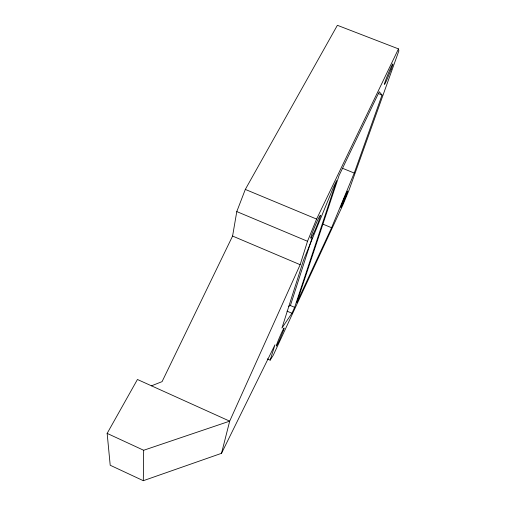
<?xml version="1.0" encoding="UTF-8"?>
<svg xmlns="http://www.w3.org/2000/svg" width="506" height="506" viewBox="0 0 506 506"><rect width="100%" height="100%" fill="white"/><g stroke="black" fill="none" stroke-linecap="round" stroke-linejoin="round"><path stroke-width="0.76" d="M143.312 480.7L143.666 450.27L107.152 433.395L137.442 379.487L229.686 421.156L221.514 453.325L143.312 480.7L110.207 465.248L107.152 433.395M151.471 385.825L162.072 381.638L232.583 236.055L236.789 211.584L245.315 189.421L337.382 25.3L398.481 48.892L398.848 50.897L349.026 190.142L342.828 205.101L273.316 355.149L270.153 360.158L267.269 358.887M270.153 360.158L274.973 344.82L221.514 453.325M143.666 450.27L229.686 421.156L300.153 264.695L307.515 241.273L316.592 219.073L398.481 48.892M288.338 306.402L290.406 305.529L312.139 237.795M294.65 307.351L336.642 180.566L333.422 187.277L303.461 260.356L281.924 328.078L291.918 313.252L294.65 307.351L290.406 305.529M354.244 173.052L382.043 95.02L379.253 91.744L339.09 175.462L296.737 302.854L331.588 227.738L354.244 173.052L342.556 168.302M378.38 93.578L382.043 95.02M245.315 189.421L316.592 219.073M322.866 224.107L331.588 227.738M236.789 211.584L307.515 241.273M232.583 236.055L300.153 264.695M287.016 311.139L291.918 313.252M283.404 330.589L279.812 339.298A9.93 0.519 -66.7 0 1 276.44 345.332A9.93 0.519 -66.7 0 1 282.013 331.835A9.93 0.519 -66.7 0 1 283.404 330.589M391.005 69.79L386.824 79.929A11.1 0.582 -67.7 0 1 385.199 81.561A11.1 0.582 -67.7 0 1 391.688 65.831A11.1 0.582 -67.7 0 1 391.005 69.79M342.341 204.563A8.842 0.405 -67.2 0 0 347.673 191.23A8.842 0.405 -67.2 0 0 342.688 201.951A8.842 0.405 -67.2 0 0 342.341 204.563M313.271 233.955A12.435 0.81 -67.2 0 0 320.475 215.442A12.435 0.81 -67.2 0 0 313.043 230.9A12.435 0.81 -67.2 0 0 313.271 233.955"/></g></svg>
